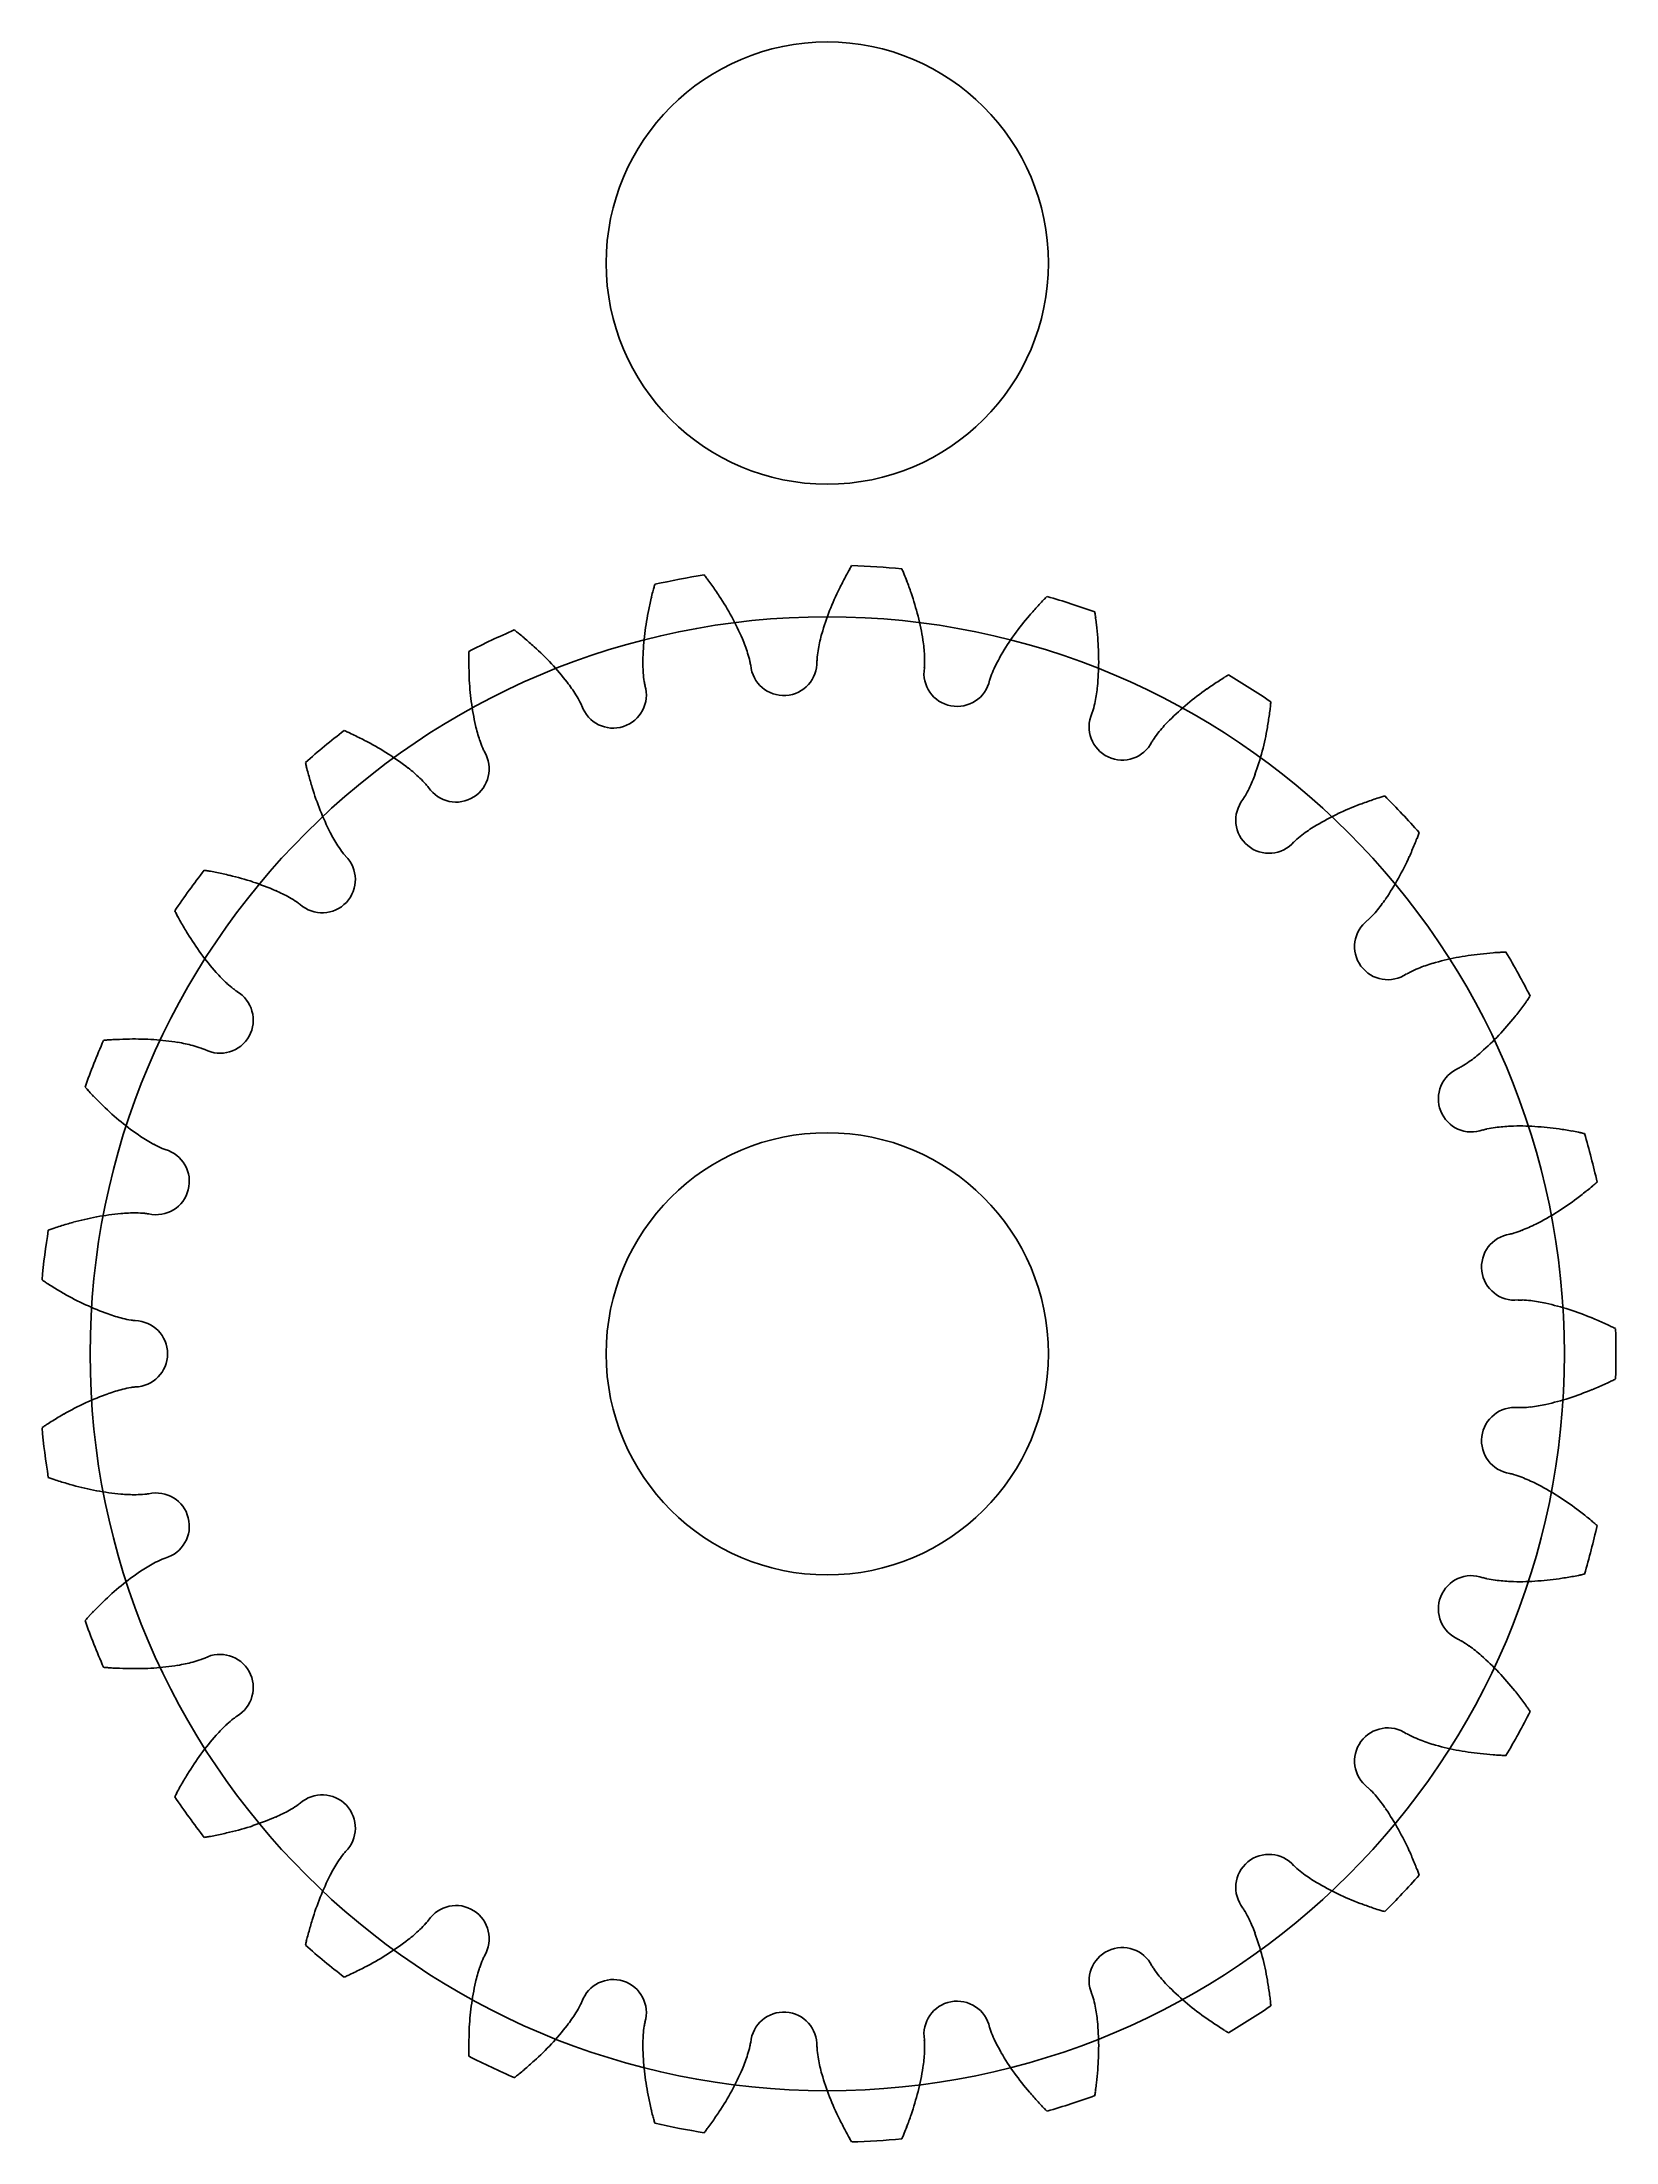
# Model space of a CAD drawing. Extents: x 47 to 154, y -3 to 139.
import ezdxf

# ---------------------------------------------------------------- set-up
doc = ezdxf.new("R2010")
doc.units = 0
doc.header["$LTSCALE"] = 25.4
doc.layers.add('DEFAULT', color=7, linetype='CONTINUOUS')

msp = doc.modelspace()

# ---------------------------------------------------------------- linework, layer by layer
at = {"layer": 'DEFAULT', "color": 7, "linetype": 'CONTINUOUS'}
for centre, radius in [((100, 124), 15), ((100, 50), 50), ((100, 50), 15)]:
    msp.add_circle(centre, radius, dxfattribs=at)
for centre, radius, start, end in [((100, 50), 53.5, 98.9764, 102.6236), ((71.56, 87.4), 25.34, 36.9274, 37.5493), ((71.77, 87.56), 25.08, 36.5879, 36.9257), ((122.2, 91.42), 23.81, 151.6801, 153.8271), ((122.97, 90.99), 24.7, 150.6173, 151.6482), ((123.3, 90.8), 25.08, 150.2743, 150.6121), ((123.52, 90.67), 25.34, 149.6507, 150.2726), ((100, 50), 53.5, 444.5764, 448.2236), ((81.76, 93.3), 25.34, 22.5274, 23.1493), ((82, 93.4), 25.08, 22.1879, 22.5257), ((82.35, 93.54), 24.7, 21.1518, 22.1827), ((111.2, 95.64), 23.81, 166.0801, 168.2271), ((112.05, 95.41), 24.7, 165.0173, 166.0482), ((112.42, 95.31), 25.08, 164.6743, 165.0121), ((112.67, 95.24), 25.34, 164.0507, 164.6726), ((72.07, 87.79), 24.7, 35.5518, 36.5827), ((72.79, 88.31), 23.81, 33.3729, 35.5199), ((74.29, 89.38), 21.97, 28.9175, 33.2081), ((120.57, 92.29), 21.97, 153.9919, 158.2825), ((83.17, 93.88), 23.81, 18.9729, 21.1199), ((84.89, 94.54), 21.97, 14.5175, 18.8081), ((132.71, 83.73), 25.08, 135.8743, 136.2121), ((132.9, 83.54), 25.34, 135.2507, 135.8726), ((100, 50), 53.5, 430.1764, 433.8236), ((109.41, 96.08), 21.97, 168.3919, 172.6825), ((77.77, 91.46), 17.92, 23.1957, 28.4652), ((116.86, 93.92), 17.92, 158.7348, 164.0043), ((88.78, 95.69), 17.92, 8.7957, 14.0652), ((130.44, 85.85), 21.97, 139.5919, 143.8825), ((131.8, 84.6), 23.81, 137.2801, 139.4271), ((132.44, 83.99), 24.7, 136.2173, 137.2482), ((93.1, 96.48), 25.34, 8.1274, 8.7493), ((93.36, 96.51), 25.08, 7.7879, 8.1257), ((93.73, 96.57), 24.7, 6.7518, 7.7827), ((100, 50), 53.5, 113.3764, 117.0236), ((63.15, 79.16), 25.34, 51.3274, 51.9493), ((63.32, 79.36), 25.08, 50.9879, 51.3257), ((63.55, 79.66), 24.7, 49.9518, 50.9827), ((64.11, 80.34), 23.81, 47.7729, 49.9199), ((105.41, 96.73), 17.92, 173.1348, 178.4043), ((82.23, 93.54), 13, 17.9208, 22.5088), ((112.17, 95.43), 13, 164.6912, 169.2792), ((93.62, 96.59), 13, 3.5208, 8.1088), ((127.25, 88.35), 17.92, 144.3348, 149.6043), ((94.61, 96.68), 23.81, 4.5729, 6.7199), ((96.44, 96.89), 21.97, 0.1175, 4.4081), ((100.76, 96.98), 25.08, 179.0743, 179.4121), ((100.38, 96.98), 24.7, -180.5827, -179.5518), ((101.02, 96.97), 25.34, 178.4507, 179.0726), ((65.31, 81.75), 21.97, 43.3175, 47.6081), ((100.49, 97.03), 13, -180.9088, -176.3208), ((86.42, 95.01), 8.56, 13.2872, 17.2058), ((90.39, 96.01), 4.47, 9.0113, 12.4926), ((97.05, 96.91), 2.25, -175.0268, 2.2268), ((103.77, 96.85), 4.47, 174.7074, 178.1887), ((107.83, 96.36), 8.56, 169.9942, 173.9128), ((98.04, 96.97), 8.56, -1.1128, 2.8058), ((123.09, 90.97), 13, 150.2912, 154.8792), ((100.49, 97.04), 17.92, -5.6043, -0.3348), ((99.5, 96.99), 23.81, -179.5199, -177.3729), ((97.65, 96.97), 21.97, -177.2081, -172.9175), ((68.15, 84.63), 17.92, 37.5957, 42.8652), ((71.96, 87.76), 13, 32.3208, 36.9088), ((96.05, 96.85), 8.56, -175.6058, -171.6872), ((92, 96.32), 4.47, -170.8926, -167.4113), ((108.81, 96.17), 2.25, 170.5732, 347.8268), ((102.13, 96.96), 4.47, -5.3887, -1.9074), ((115.3, 94.44), 4.47, 160.3074, 163.7887), ((119.11, 92.95), 8.56, 155.5942, 159.5128), ((139.41, 75.6), 23.81, 122.8801, 125.0271), ((139.88, 74.85), 24.7, 121.8173, 122.8482), ((140.07, 74.53), 25.08, 121.4743, 121.8121), ((140.21, 74.31), 25.34, 120.8507, 121.4726), ((100, 50), 53.5, 415.7764, 419.4236), ((93.62, 96.61), 17.92, -172.4652, -167.1957), ((75.66, 90.22), 8.56, 27.6872, 31.6058), ((79.25, 92.18), 4.47, 23.4113, 26.8926), ((85.48, 94.7), 2.25, -160.6268, 16.6268), ((109.79, 95.98), 8.56, -15.5128, -11.5942), ((105.41, 96.72), 13, -10.8792, -6.2912), ((135.94, 80.36), 17.92, 129.9348, 135.2043), ((138.4, 77.15), 21.97, 125.1919, 129.4825), ((104.87, 96.73), 25.34, -6.2726, -5.6507), ((88.78, 95.67), 13, -166.5088, -161.9208), ((120.01, 92.53), 2.25, 156.1732, 333.4268), ((113.74, 94.95), 4.47, -19.7887, -16.3074), ((132.55, 83.95), 13, 135.8912, 140.4792), ((106.39, 96.56), 23.81, -9.8271, -7.6801), ((105.51, 96.66), 24.7, -7.6482, -6.6173), ((105.14, 96.7), 25.08, -6.6121, -6.2743), ((100, 50), 53.5, 127.7764, 131.4236), ((57.06, 69.08), 25.34, 65.7274, 66.3493), ((57.17, 69.32), 25.08, 65.3879, 65.7257), ((57.32, 69.66), 24.7, 64.3518, 65.3827), ((57.7, 70.46), 23.81, 62.1729, 64.3199), ((58.5, 72.12), 21.97, 57.7175, 62.0081), ((84.53, 94.4), 8.56, -161.2058, -157.2872), ((125.87, 89.24), 4.47, 145.9074, 149.3887), ((129.19, 86.85), 8.56, 141.1942, 145.1128), ((108.22, 96.31), 21.97, -14.2825, -9.9919), ((89.31, 95.75), 25.34, -167.1493, -166.5274), ((89.05, 95.69), 25.08, -166.5257, -166.1879), ((60.54, 75.62), 17.92, 51.9957, 57.2652), ((74.82, 89.68), 2.25, -146.2268, 31.0268), ((80.73, 92.87), 4.47, -156.4926, -153.0113), ((112.17, 95.44), 17.92, -20.0043, -14.7348), ((88.69, 95.6), 24.7, -166.1827, -165.1518), ((87.83, 95.39), 23.81, -165.1199, -162.9729), ((86.05, 94.91), 21.97, -162.8081, -158.5175), ((63.45, 79.6), 13, 46.7208, 51.3088), ((66.42, 82.9), 8.56, 42.0872, 46.0058), ((69.41, 85.69), 4.47, 37.8113, 41.2926), ((120.92, 92.11), 8.56, -29.9128, -25.9942), ((116.86, 93.91), 13, -25.2792, -20.6912), ((129.96, 86.21), 2.25, 141.7732, 319.0268), ((124.49, 90.12), 4.47, -34.1887, -30.7074), ((143.95, 66.75), 21.97, 110.7919, 115.0825), ((144.54, 65), 23.81, 108.4801, 110.6271), ((144.8, 64.16), 24.7, 107.4173, 108.4482), ((144.91, 63.8), 25.08, 107.0743, 107.4121), ((144.99, 63.54), 25.34, 106.4507, 107.0726), ((100, 50), 53.5, 401.3764, 405.0236), ((82.23, 93.56), 17.92, -158.0652, -152.7957), ((139.97, 74.78), 13, 121.4912, 126.0792), ((142.36, 70.47), 17.92, 115.5348, 120.8043), ((77.77, 91.45), 13, -152.1088, -147.5208), ((73.97, 89.15), 8.56, -146.8058, -142.8872), ((134.82, 81.58), 4.47, 131.5074, 134.9887), ((137.44, 78.43), 8.56, 126.7942, 130.7128), ((117.77, 93.51), 23.81, -24.2271, -22.0801), ((116.94, 93.83), 24.7, -22.0482, -21.0173), ((116.59, 93.96), 25.08, -21.0121, -20.6743), ((116.34, 94.05), 25.34, -20.6726, -20.0507), ((100, 50), 53.5, 142.1764, 145.8236), ((53.67, 57.8), 25.34, 80.1274, 80.7493), ((53.71, 58.06), 25.08, 79.7879, 80.1257), ((53.78, 58.43), 24.7, 78.7518, 79.7827), ((53.94, 59.3), 23.81, 76.5729, 78.7199), ((65.74, 82.17), 2.25, -131.8268, 45.4268), ((70.67, 86.73), 4.47, -142.0926, -138.6113), ((119.47, 92.81), 21.97, -28.6825, -24.3919), ((54.3, 61.11), 21.97, 72.1175, 76.4081), ((55.41, 65), 17.92, 66.3957, 71.6652), ((57.24, 69.58), 13, 61.1208, 65.7088), ((123.09, 90.99), 17.92, -34.4043, -29.1348), ((78.27, 91.66), 25.34, -152.7493, -152.1274), ((78.03, 91.53), 25.08, -152.1257, -151.7879), ((59.29, 73.52), 8.56, 56.4872, 60.4058), ((61.5, 76.96), 4.47, 52.2113, 55.6926), ((130.73, 85.58), 8.56, -44.3128, -40.3942), ((127.24, 88.33), 13, -39.6792, -35.0912), ((77.7, 91.36), 24.7, -151.7827, -150.7518), ((76.92, 90.94), 23.81, -150.7199, -148.5729), ((75.32, 90.03), 21.97, -148.4081, -144.1175), ((138.02, 77.63), 2.25, 127.3732, 304.6268), ((133.7, 82.77), 4.47, -48.5887, -45.1074), ((71.95, 87.77), 17.92, -143.6652, -138.3957), ((146.73, 55.29), 21.97, 96.3919, 100.6825), ((146.87, 53.45), 23.81, 94.0801, 96.2271), ((146.92, 52.57), 24.7, 93.0173, 94.0482), ((146.93, 52.19), 25.08, 92.6743, 93.0121), ((146.95, 51.93), 25.34, 92.0507, 92.6726), ((100, 50), 53.5, 386.9764, 390.6236), ((68.17, 84.62), 13, -137.7088, -133.1208), ((141.58, 71.92), 4.47, 117.1074, 120.5887), ((143.34, 68.23), 8.56, 112.3942, 116.3128), ((144.88, 64.07), 13, 107.0912, 111.6792), ((146.12, 59.3), 17.92, 101.1348, 106.4043), ((58.81, 72.64), 2.25, -117.4268, 59.8268), ((65.05, 81.45), 8.56, -132.4058, -128.4872), ((62.46, 78.29), 4.47, -127.6926, -124.2113), ((126.78, 88.6), 25.34, -35.0726, -34.4507), ((129.51, 86.62), 21.97, -43.0825, -38.7919), ((128.03, 87.72), 23.81, -38.6271, -36.4801), ((127.31, 88.24), 24.7, -36.4482, -35.4173), ((127, 88.45), 25.08, -35.4121, -35.0743), ((100, 50), 53.5, 156.5764, 160.2236), ((53.18, 46.03), 25.34, 94.5274, 95.1493), ((53.16, 46.29), 25.08, 94.1879, 94.5257), ((53.13, 46.67), 24.7, 93.1518, 94.1827), ((53.07, 47.55), 23.81, 90.9729, 93.1199), ((52.98, 49.39), 21.97, 86.5175, 90.8081), ((53.08, 53.44), 17.92, 80.7957, 86.0652), ((132.56, 83.96), 17.92, -48.8043, -43.5348), ((53.71, 58.33), 13, 75.5208, 80.1088), ((54.72, 62.65), 8.56, 70.8872, 74.8058), ((56, 66.54), 4.47, 66.6113, 70.0926), ((138.61, 76.82), 8.56, -58.7128, -54.7942), ((135.92, 80.35), 13, -54.0792, -49.4912), ((143.7, 67.3), 2.25, 112.9732, 290.2268), ((140.79, 73.36), 4.47, -62.9887, -59.5074), ((68.59, 84.94), 25.34, -138.3493, -137.7274), ((68.39, 84.77), 25.08, -137.7257, -137.3879), ((68.11, 84.51), 24.7, -137.3827, -136.3518), ((67.47, 83.91), 23.81, -136.3199, -134.1729), ((66.14, 82.63), 21.97, -134.0081, -129.7175), ((63.44, 79.61), 17.92, -129.2652, -123.9957), ((60.56, 75.61), 13, -123.3088, -118.7208), ((58.33, 71.77), 8.56, -118.0058, -114.0872), ((145.72, 60.89), 4.47, 102.7074, 106.1887), ((146.51, 56.88), 8.56, 97.9942, 101.9128), ((146.96, 52.46), 13, 92.6912, 97.2792), ((146.98, 47.54), 17.92, 86.7348, 92.0043), ((146.58, 43.5), 21.97, 81.9919, 86.2825), ((146.25, 41.69), 23.81, 79.6801, 81.8271), ((146.08, 40.82), 24.7, 78.6173, 79.6482), ((146, 40.45), 25.08, 78.2743, 78.6121), ((145.95, 40.19), 25.34, 77.6507, 78.2726), ((100, 50), 53.5, 372.5764, 376.2236), ((54.48, 61.69), 2.25, -103.0268, 74.2268), ((56.6, 68.06), 4.47, -113.2926, -109.8113), ((135.96, 80.24), 24.7, -50.8482, -49.8173), ((135.71, 80.53), 25.08, -49.8121, -49.4743), ((135.54, 80.73), 25.34, -49.4726, -48.8507), ((137.69, 78.13), 21.97, -57.4825, -53.1919), ((136.53, 79.57), 23.81, -53.0271, -50.8801), ((55.64, 34.51), 25.34, 108.9274, 109.5493), ((55.55, 34.76), 25.08, 108.5879, 108.9257), ((55.43, 35.12), 24.7, 107.5518, 108.5827), ((55.15, 35.96), 23.81, 105.3729, 107.5199), ((54.6, 37.72), 21.97, 100.9175, 105.2081), ((53.7, 41.67), 17.92, 95.1957, 100.4652), ((53.1, 46.56), 13, 89.9208, 94.5088), ((53, 51), 8.56, 85.2872, 89.2058), ((53.27, 55.08), 4.47, 81.0113, 84.4926), ((142.34, 70.47), 13, -68.4792, -63.8912), ((139.98, 74.79), 17.92, -63.2043, -57.9348), ((100, 50), 53.5, 170.9764, 174.6236), ((146.63, 55.89), 2.25, 98.5732, 275.8268), ((145.32, 62.48), 4.47, -77.3887, -73.9074), ((144.07, 66.38), 8.56, -73.1128, -69.1942), ((60.89, 76.03), 25.34, -123.9493, -123.3274), ((60.74, 75.81), 25.08, -123.3257, -122.9879), ((60.53, 75.5), 24.7, -122.9827, -121.9518), ((60.05, 74.75), 23.81, -121.9199, -119.7729), ((59.08, 73.19), 21.97, -119.6081, -115.3175), ((57.23, 69.59), 17.92, -114.8652, -109.5957), ((147, 49.18), 4.47, 88.3074, 91.7887), ((146.76, 45.1), 8.56, 83.5942, 87.5128), ((146.1, 40.71), 13, 78.2912, 82.8792), ((144.89, 35.93), 17.92, 72.3348, 77.6043), ((143.5, 32.12), 21.97, 67.5919, 71.8825), ((55.43, 65), 13, -108.9088, -104.3208), ((54.22, 60.72), 8.56, -103.6058, -99.6872), ((53.48, 56.7), 4.47, -98.8926, -95.4113), ((53, 50), 2.25, -88.6268, 88.6268), ((142.73, 30.45), 23.81, 65.2801, 67.4271), ((142.35, 29.65), 24.7, 64.2173, 65.2482), ((142.18, 29.31), 25.08, 63.8743, 64.2121), ((142.07, 29.08), 25.34, 63.2507, 63.8726), ((100, 50), 53.5, 358.1764, 361.8236), ((57.23, 30.41), 17.92, 109.5957, 114.8652), ((55.43, 35), 13, 104.3208, 108.9088), ((54.22, 39.28), 8.56, 99.6872, 103.6058), ((53.48, 43.3), 4.47, 95.4113, 98.8926), ((143.5, 67.88), 21.97, -71.8825, -67.5919), ((142.73, 69.55), 23.81, -67.4271, -65.2801), ((142.35, 70.35), 24.7, -65.2482, -64.2173), ((142.18, 70.69), 25.08, -64.2121, -63.8743), ((142.07, 70.92), 25.34, -63.8726, -63.2507), ((60.05, 25.25), 23.81, 119.7729, 121.9199), ((59.08, 26.81), 21.97, 115.3175, 119.6081), ((146.63, 44.11), 2.25, 84.1732, 261.4268), ((147, 50.82), 4.47, -91.7887, -88.3074), ((146.76, 54.9), 8.56, -87.5128, -83.5942), ((146.1, 59.29), 13, -82.8792, -78.2912), ((144.89, 64.07), 17.92, -77.6043, -72.3348), ((60.89, 23.97), 25.34, 123.3274, 123.9493), ((100, 50), 53.5, 185.3764, 189.0236), ((60.74, 24.19), 25.08, 122.9879, 123.3257), ((60.53, 24.5), 24.7, 121.9518, 122.9827), ((55.64, 65.49), 25.34, -109.5493, -108.9274), ((55.55, 65.24), 25.08, -108.9257, -108.5879), ((55.43, 64.88), 24.7, -108.5827, -107.5518), ((55.15, 64.04), 23.81, -107.5199, -105.3729), ((145.32, 37.52), 4.47, 73.9074, 77.3887), ((144.07, 33.62), 8.56, 69.1942, 73.1128), ((142.34, 29.53), 13, 63.8912, 68.4792), ((54.6, 62.28), 21.97, -105.2081, -100.9175), ((53.7, 58.33), 17.92, -100.4652, -95.1957), ((53.1, 53.44), 13, -94.5088, -89.9208), ((53, 49), 8.56, -89.2058, -85.2872), ((53.27, 44.92), 4.47, -84.4926, -81.0113), ((54.48, 38.31), 2.25, -74.2268, 103.0268), ((139.98, 25.21), 17.92, 57.9348, 63.2043), ((137.69, 21.87), 21.97, 53.1919, 57.4825), ((136.53, 20.43), 23.81, 50.8801, 53.0271), ((135.96, 19.76), 24.7, 49.8173, 50.8482), ((135.71, 19.47), 25.08, 49.4743, 49.8121), ((135.54, 19.27), 25.34, 48.8507, 49.4726), ((100, 50), 53.5, 343.7764, 347.4236), ((60.56, 24.39), 13, 118.7208, 123.3088), ((58.33, 28.23), 8.56, 114.0872, 118.0058), ((56.6, 31.94), 4.47, 109.8113, 113.2926), ((66.14, 17.37), 21.97, 129.7175, 134.0081), ((63.44, 20.39), 17.92, 123.9957, 129.2652), ((143.7, 32.7), 2.25, 69.7732, 247.0268), ((145.72, 39.11), 4.47, -106.1887, -102.7074), ((146.51, 43.12), 8.56, -101.9128, -97.9942), ((146.96, 47.54), 13, -97.2792, -92.6912), ((146.98, 52.46), 17.92, -92.0043, -86.7348), ((146.58, 56.5), 21.97, -86.2825, -81.9919), ((146.25, 58.31), 23.81, -81.8271, -79.6801), ((146.08, 59.18), 24.7, -79.6482, -78.6173), ((146, 59.55), 25.08, -78.6121, -78.2743), ((145.95, 59.81), 25.34, -78.2726, -77.6507), ((67.47, 16.09), 23.81, 134.1729, 136.3199), ((68.59, 15.06), 25.34, 137.7274, 138.3493), ((100, 50), 53.5, 199.7764, 203.4236), ((68.39, 15.23), 25.08, 137.3879, 137.7257), ((68.11, 15.49), 24.7, 136.3518, 137.3827), ((140.79, 26.64), 4.47, 59.5074, 62.9887), ((138.61, 23.18), 8.56, 54.7942, 58.7128), ((135.92, 19.65), 13, 49.4912, 54.0792), ((53.18, 53.97), 25.34, -95.1493, -94.5274), ((53.16, 53.71), 25.08, -94.5257, -94.1879), ((53.13, 53.33), 24.7, -94.1827, -93.1518), ((53.07, 52.45), 23.81, -93.1199, -90.9729), ((52.98, 50.61), 21.97, -90.8081, -86.5175), ((53.08, 46.56), 17.92, -86.0652, -80.7957), ((53.71, 41.67), 13, -80.1088, -75.5208), ((54.72, 37.35), 8.56, -74.8058, -70.8872), ((56, 33.46), 4.47, -70.0926, -66.6113), ((58.81, 27.36), 2.25, -59.8268, 117.4268), ((132.56, 16.04), 17.92, 43.5348, 48.8043), ((129.51, 13.38), 21.97, 38.7919, 43.0825), ((128.03, 12.28), 23.81, 36.4801, 38.6271), ((100, 50), 53.5, 329.3764, 333.0236), ((127.31, 11.76), 24.7, 35.4173, 36.4482), ((127, 11.55), 25.08, 35.0743, 35.4121), ((126.78, 11.4), 25.34, 34.4507, 35.0726), ((68.17, 15.38), 13, 133.1208, 137.7088), ((65.05, 18.55), 8.56, 128.4872, 132.4058), ((62.46, 21.71), 4.47, 124.2113, 127.6926), ((138.02, 22.37), 2.25, 55.3732, 232.6268), ((141.58, 28.08), 4.47, -120.5887, -117.1074), ((75.32, 9.97), 21.97, 144.1175, 148.4081), ((71.95, 12.23), 17.92, 138.3957, 143.6652), ((143.34, 31.77), 8.56, -116.3128, -112.3942), ((144.88, 35.93), 13, -111.6792, -107.0912), ((146.12, 40.7), 17.92, -106.4043, -101.1348), ((146.73, 44.71), 21.97, -100.6825, -96.3919), ((146.87, 46.55), 23.81, -96.2271, -94.0801), ((76.92, 9.06), 23.81, 148.5729, 150.7199), ((146.92, 47.43), 24.7, -94.0482, -93.0173), ((146.93, 47.81), 25.08, -93.0121, -92.6743), ((146.95, 48.07), 25.34, -92.6726, -92.0507), ((78.27, 8.34), 25.34, 152.1274, 152.7493), ((100, 50), 53.5, 214.1764, 217.8236), ((78.03, 8.47), 25.08, 151.7879, 152.1257), ((77.7, 8.64), 24.7, 150.7518, 151.7827), ((65.74, 17.83), 2.25, -45.4268, 131.8268), ((133.7, 17.23), 4.47, 45.1074, 48.5887), ((130.73, 14.42), 8.56, 40.3942, 44.3128), ((127.24, 11.67), 13, 35.0912, 39.6792), ((55.41, 35), 17.92, -71.6652, -66.3957), ((57.24, 30.42), 13, -65.7088, -61.1208), ((59.29, 26.48), 8.56, -60.4058, -56.4872), ((61.5, 23.04), 4.47, -55.6926, -52.2113), ((123.09, 9.01), 17.92, 29.1348, 34.4043), ((53.67, 42.2), 25.34, -80.7493, -80.1274), ((53.71, 41.94), 25.08, -80.1257, -79.7879), ((53.78, 41.57), 24.7, -79.7827, -78.7518), ((53.94, 40.7), 23.81, -78.7199, -76.5729), ((54.3, 38.89), 21.97, -76.4081, -72.1175), ((119.47, 7.19), 21.97, 24.3919, 28.6825), ((73.97, 10.85), 8.56, 142.8872, 146.8058), ((70.67, 13.27), 4.47, 138.6113, 142.0926), ((129.96, 13.79), 2.25, 40.9732, 218.2268), ((117.77, 6.49), 23.81, 22.0801, 24.2271), ((82.23, 6.44), 17.92, 152.7957, 158.0652), ((77.77, 8.55), 13, 147.5208, 152.1088), ((134.82, 18.42), 4.47, -134.9887, -131.5074), ((137.44, 21.57), 8.56, -130.7128, -126.7942), ((139.97, 25.22), 13, -126.0792, -121.4912), ((100, 50), 53.5, 314.9764, 318.6236), ((116.94, 6.17), 24.7, 21.0173, 22.0482), ((116.59, 6.04), 25.08, 20.6743, 21.0121), ((116.34, 5.95), 25.34, 20.0507, 20.6726), ((86.05, 5.09), 21.97, 158.5175, 162.8081), ((142.36, 29.53), 17.92, -120.8043, -115.5348), ((143.95, 33.25), 21.97, -115.0825, -110.7919), ((87.83, 4.61), 23.81, 162.9729, 165.1199), ((69.41, 14.31), 4.47, -41.2926, -37.8113), ((74.82, 10.32), 2.25, -31.0268, 146.2268), ((124.49, 9.88), 4.47, 30.7074, 34.1887), ((120.92, 7.89), 8.56, 25.9942, 29.9128), ((116.86, 6.09), 13, 20.6912, 25.2792), ((144.54, 35), 23.81, -110.6271, -108.4801), ((144.8, 35.84), 24.7, -108.4482, -107.4173), ((144.91, 36.2), 25.08, -107.4121, -107.0743), ((144.99, 36.46), 25.34, -107.0726, -106.4507), ((89.31, 4.25), 25.34, 166.5274, 167.1493), ((89.05, 4.31), 25.08, 166.1879, 166.5257), ((88.69, 4.4), 24.7, 165.1518, 166.1827), ((60.54, 24.38), 17.92, -57.2652, -51.9957), ((63.45, 20.4), 13, -51.3088, -46.7208), ((66.42, 17.1), 8.56, -46.0058, -42.0872), ((112.17, 4.56), 17.92, 14.7348, 20.0043), ((100, 50), 53.5, 228.5764, 232.2236), ((58.5, 27.88), 21.97, -62.0081, -57.7175), ((84.53, 5.6), 8.56, 157.2872, 161.2058), ((80.73, 7.13), 4.47, 153.0113, 156.4926), ((120.01, 7.47), 2.25, 26.5732, 203.8268), ((108.22, 3.69), 21.97, 9.9919, 14.2825), ((57.06, 30.92), 25.34, -66.3493, -65.7274), ((57.17, 30.68), 25.08, -65.7257, -65.3879), ((57.32, 30.34), 24.7, -65.3827, -64.3518), ((57.7, 29.54), 23.81, -64.3199, -62.1729), ((93.62, 3.39), 17.92, 167.1957, 172.4652), ((88.78, 4.33), 13, 161.9208, 166.5088), ((85.48, 5.3), 2.25, -16.6268, 160.6268), ((125.87, 10.76), 4.47, -149.3887, -145.9074), ((129.19, 13.15), 8.56, -145.1128, -141.1942), ((132.55, 16.05), 13, -140.4792, -135.8912), ((106.39, 3.44), 23.81, 7.6801, 9.8271), ((97.65, 3.03), 21.97, 172.9175, 177.2081), ((75.66, 9.78), 8.56, -31.6058, -27.6872), ((79.25, 7.82), 4.47, -26.8926, -23.4113), ((108.81, 3.83), 2.25, 12.1732, 189.4268), ((113.74, 5.05), 4.47, 16.3074, 19.7887), ((109.79, 4.02), 8.56, 11.5942, 15.5128), ((105.41, 3.28), 13, 6.2912, 10.8792), ((135.94, 19.64), 17.92, -135.2043, -129.9348), ((138.4, 22.85), 21.97, -129.4825, -125.1919), ((100, 50), 53.5, 300.5764, 304.2236), ((105.51, 3.34), 24.7, 6.6173, 7.6482), ((105.14, 3.3), 25.08, 6.2743, 6.6121), ((104.87, 3.27), 25.34, 5.6507, 6.2726), ((68.15, 15.37), 17.92, -42.8652, -37.5957), ((71.96, 12.24), 13, -36.9088, -32.3208), ((96.05, 3.15), 8.56, 171.6872, 175.6058), ((92, 3.68), 4.47, 167.4113, 170.8926), ((97.05, 3.09), 2.25, -2.2268, 175.0268), ((115.3, 5.56), 4.47, -163.7887, -160.3074), ((100.49, 2.96), 17.92, 0.3348, 5.6043), ((139.41, 24.4), 23.81, -125.0271, -122.8801), ((139.88, 25.15), 24.7, -122.8482, -121.8173), ((99.5, 3.01), 23.81, 177.3729, 179.5199), ((100.38, 3.02), 24.7, 179.5518, 180.5827), ((65.31, 18.25), 21.97, -47.6081, -43.3175), ((100.49, 2.97), 13, 176.3208, 180.9088), ((86.42, 4.99), 8.56, -17.2058, -13.2872), ((90.39, 3.99), 4.47, -12.4926, -9.0113), ((103.77, 3.15), 4.47, -178.1887, -174.7074), ((102.13, 3.04), 4.47, 1.9074, 5.3887), ((98.04, 3.03), 8.56, -2.8058, 1.1128), ((119.11, 7.05), 8.56, -159.5128, -155.5942), ((123.09, 9.03), 13, -154.8792, -150.2912), ((96.44, 3.11), 21.97, -4.4081, -0.1175), ((140.07, 25.47), 25.08, -121.8121, -121.4743), ((140.21, 25.69), 25.34, -121.4726, -120.8507), ((100.76, 3.02), 25.08, -179.4121, -179.0743), ((101.02, 3.03), 25.34, -179.0726, -178.4507), ((100, 50), 53.5, 242.9764, 246.6236), ((63.55, 20.34), 24.7, -50.9827, -49.9518), ((64.11, 19.66), 23.81, -49.9199, -47.7729), ((105.41, 3.27), 17.92, -178.4043, -173.1348), ((77.77, 8.54), 17.92, -28.4652, -23.1957), ((82.23, 6.46), 13, -22.5088, -17.9208), ((107.83, 3.64), 8.56, -173.9128, -169.9942), ((112.17, 4.57), 13, -169.2792, -164.6912), ((88.78, 4.31), 17.92, -14.0652, -8.7957), ((93.62, 3.41), 13, -8.1088, -3.5208), ((127.25, 11.65), 17.92, -149.6043, -144.3348), ((63.15, 20.84), 25.34, -51.9493, -51.3274), ((63.32, 20.64), 25.08, -51.3257, -50.9879), ((109.41, 3.92), 21.97, -172.6825, -168.3919), ((116.86, 6.08), 17.92, -164.0043, -158.7348), ((130.44, 14.15), 21.97, -143.8825, -139.5919), ((93.36, 3.49), 25.08, -8.1257, -7.7879), ((93.73, 3.43), 24.7, -7.7827, -6.7518), ((94.61, 3.32), 23.81, -6.7199, -4.5729), ((111.2, 4.36), 23.81, -168.2271, -166.0801), ((112.05, 4.59), 24.7, -166.0482, -165.0173), ((72.79, 11.69), 23.81, -35.5199, -33.3729), ((74.29, 10.62), 21.97, -33.2081, -28.9175), ((120.57, 7.71), 21.97, -158.2825, -153.9919), ((84.89, 5.46), 21.97, -18.8081, -14.5175), ((131.8, 15.4), 23.81, -139.4271, -137.2801), ((132.44, 16.01), 24.7, -137.2482, -136.2173), ((132.71, 16.27), 25.08, -136.2121, -135.8743), ((132.9, 16.46), 25.34, -135.8726, -135.2507), ((100, 50), 53.5, 286.1764, 289.8236), ((93.1, 3.52), 25.34, -8.7493, -8.1274), ((112.42, 4.69), 25.08, -165.0121, -164.6743), ((112.67, 4.76), 25.34, -164.6726, -164.0507), ((100, 50), 53.5, 257.3764, 261.0236), ((71.56, 12.6), 25.34, -37.5493, -36.9274), ((71.77, 12.44), 25.08, -36.9257, -36.5879), ((72.07, 12.21), 24.7, -36.5827, -35.5518), ((122.2, 8.58), 23.81, -153.8271, -151.6801), ((122.97, 9.01), 24.7, -151.6482, -150.6173), ((82.35, 6.46), 24.7, -22.1827, -21.1518), ((83.17, 6.12), 23.81, -21.1199, -18.9729), ((123.3, 9.2), 25.08, -150.6121, -150.2743), ((123.52, 9.33), 25.34, -150.2726, -149.6507), ((100, 50), 53.5, 271.7764, 275.4236), ((81.76, 6.7), 25.34, -23.1493, -22.5274), ((82, 6.6), 25.08, -22.5257, -22.1879)]:
    msp.add_arc(centre, radius, start, end, dxfattribs=at)

doc.saveas('drawing.dxf')
